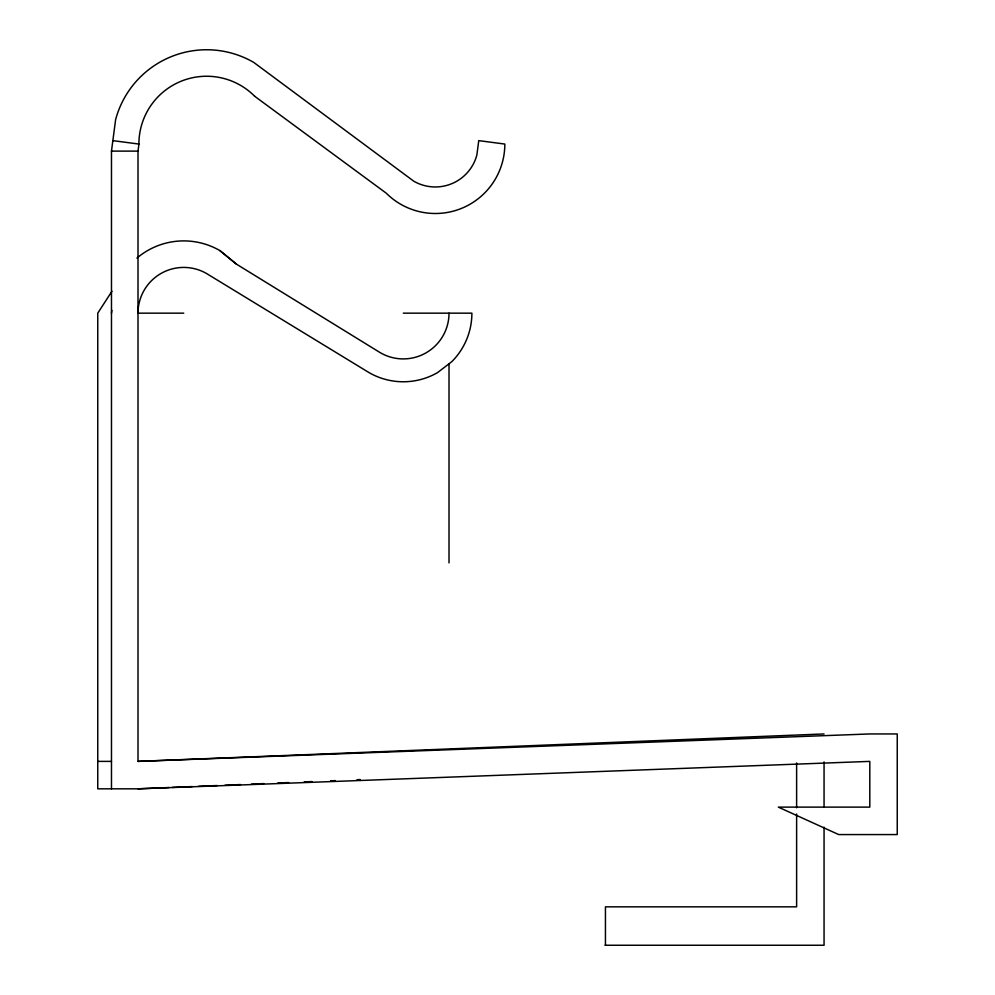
<?xml version="1.0" encoding="UTF-8"?>
<svg xmlns="http://www.w3.org/2000/svg" width="995" height="995" viewBox="0 0 995 995"><rect width="100%" height="100%" fill="white"/><g stroke="black" fill="none" stroke-linecap="round" stroke-linejoin="round"><path stroke-width="1.49" d="M111.477 788.824L111.477 151.116L115.631 119.562A94.189 94.189 0 0 1 253.7 62.374L413.783 181.202A43.021 43.021 0 0 0 476.854 155.071L478.757 140.631L504.838 144.064A69.488 69.488 0 0 1 386.247 193.179L254.558 96.179M111.477 313.164L111.863 310.291M111.962 291.224L97.759 313.164L97.759 788.824L138.006 788.824L869.804 761.386L869.804 807.119L778.326 807.119L838.698 834.569L897.241 834.569L897.241 733.949L869.804 733.949L138.006 761.386L138.006 151.116L138.939 144.064L112.858 140.631M138.006 788.824L169.075 787.53M172.185 787.406L192.371 786.56M198.59 786.311L217.221 785.528M224.994 785.204L240.529 784.557M251.399 784.11L263.824 783.587M277.804 783.003L288.674 782.555M304.209 781.908L311.982 781.585M330.626 780.801L335.278 780.615M357.031 779.707L360.128 779.57M138.006 761.386L824.059 733.949M111.477 151.116L138.006 151.116M183.739 313.164L138.006 313.164A45.733 45.733 0 0 1 206.612 273.55L368.983 372.578A68.605 68.605 0 0 0 437.589 372.578L451.792 361.67A68.605 68.605 0 0 0 471.891 313.164L403.286 313.164M97.759 761.386L111.477 761.386M605.035 945.25L824.059 945.25L824.059 827.168M136.912 258.128A72.262 72.262 0 0 1 219.87 250.578L236.412 264.11L380.413 352.777A45.733 45.733 0 0 0 449.019 313.164M219.87 250.578L236.412 264.11M824.059 761.909L824.059 806.97M796.622 762.929L796.622 807.803M796.622 813.997L796.622 906.831L605.445 906.831L605.445 945.25M449.019 363.809L449.019 562.884M138.902 144.064A67.722 67.722 0 0 1 254.583 96.154"/></g></svg>
